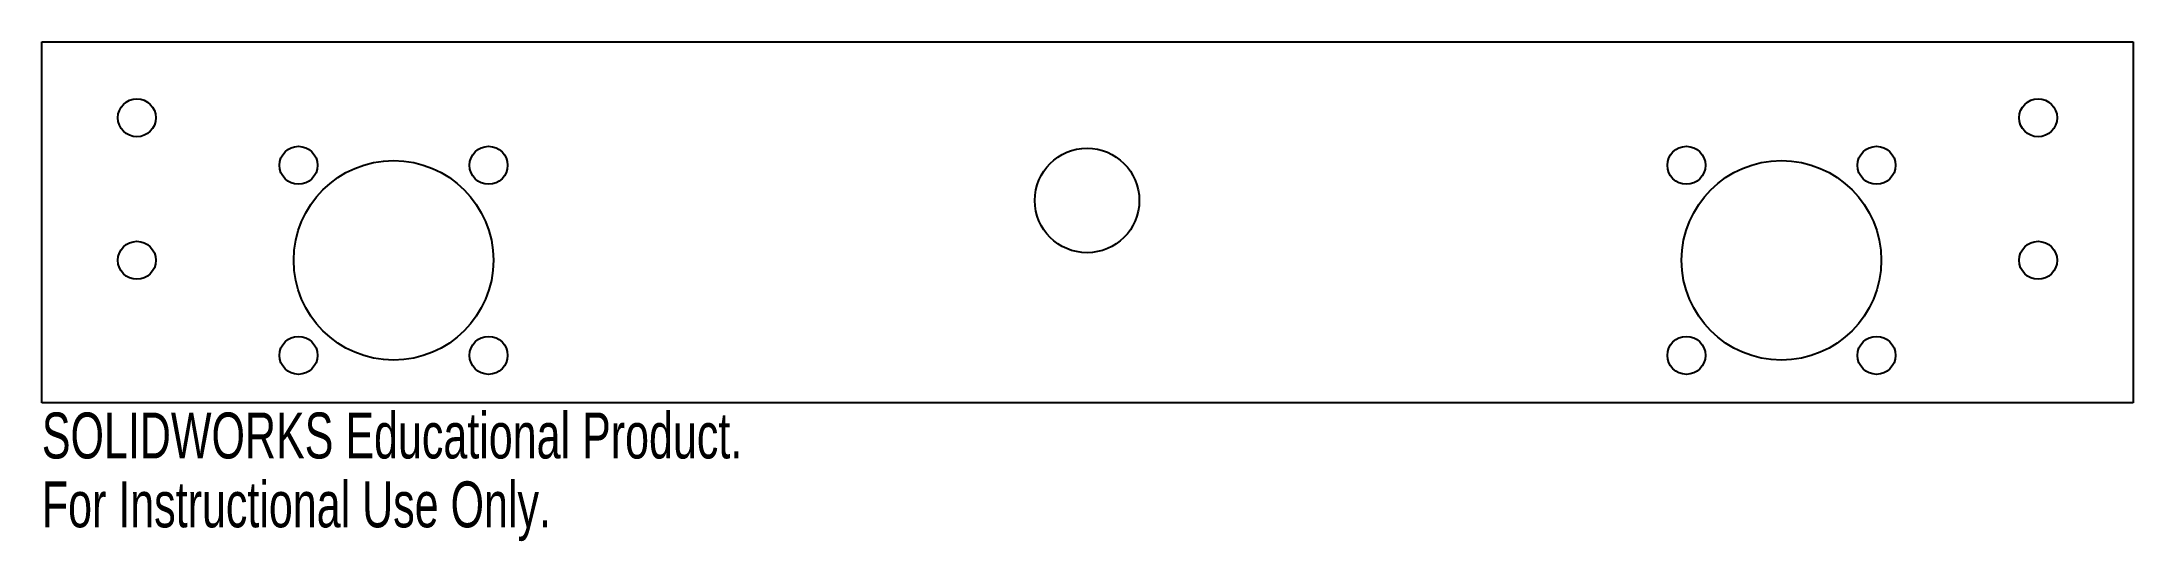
# Paper-space layout '_Bottom' of a CAD drawing. Header units: millimetres. Extents: x -110 to 110, y -45 to 8.
import ezdxf

# ---------------------------------------------------------------- set-up
doc = ezdxf.new("R2010")
doc.units = ezdxf.units.MM
doc.styles.add('SLDTEXTSTYLE0', font='TXT', dxfattribs={"width": 0.7})

psp = doc.layouts.new('_Bottom')

# ---------------------------------------------------------------- linework, layer by layer
at = {"color": 7, "linetype": 'Continuous', "lineweight": 25}
for p, q in [((-110, -30), (-110, 8)), ((-110, 8), (110, 8)), ((110, 8), (110, -30)), ((110, -30), (-110, -30))]:
    psp.add_line(p, q, dxfattribs=at)
for centre, radius in [((-100, 0), 2), ((100, 0), 2), ((-83, -5), 2), ((-63, -5), 2), ((-0.05, -8.7), 5.5), ((63, -5), 2), ((83, -5), 2), ((-73, -15), 10.5), ((73, -15), 10.5), ((-100, -15), 2), ((100, -15), 2), ((-83, -25), 2), ((-63, -25), 2), ((63, -25), 2), ((83, -25), 2)]:
    psp.add_circle(centre, radius, dxfattribs=at)

# ---------------------------------------------------------------- texts
at = {"color": 7, "linetype": 'Continuous', "char_height": 4.8336, "attachment_point": 1, "style": 'SLDTEXTSTYLE0'}
for s, insert in [('SOLIDWORKS Educational Product.', (-110, -31.02)), ('For Instructional Use Only.', (-110, -38.27))]:
    psp.add_mtext(s, dxfattribs=dict(at, insert=insert))

doc.saveas('drawing.dxf')
